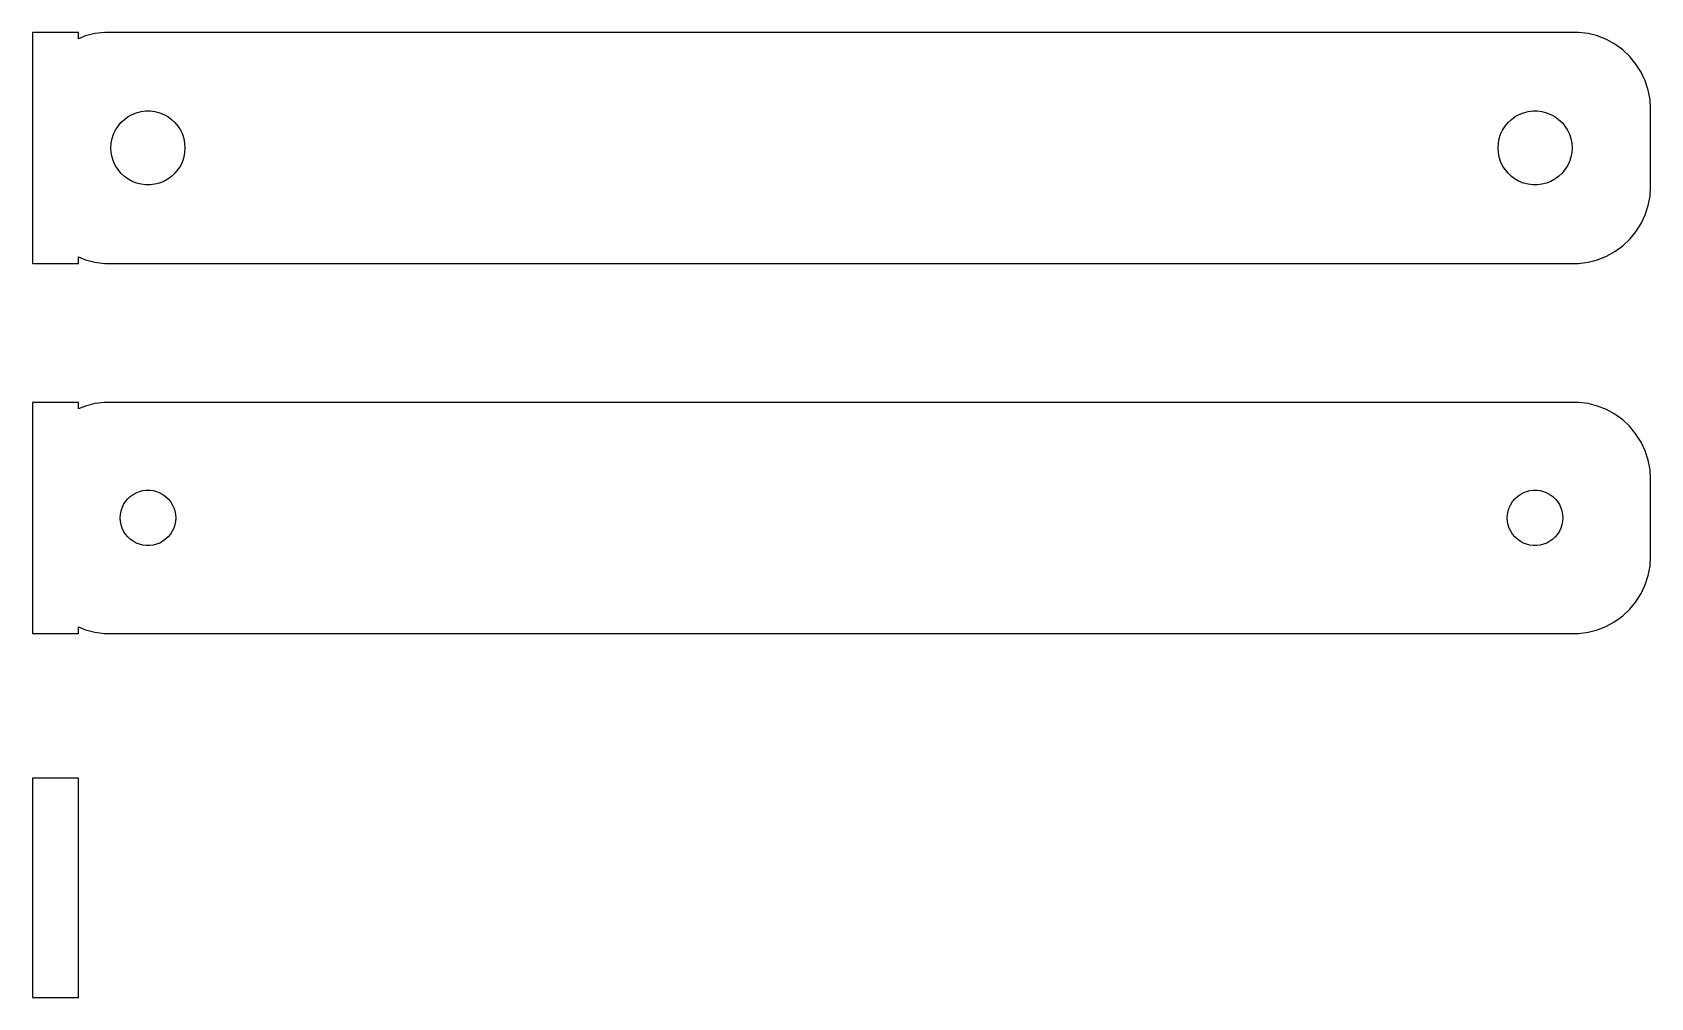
# Model space of a CAD drawing. Header units: metres. Extents: x -52 to 52, y -7 to 55.
import ezdxf

# ---------------------------------------------------------------- set-up
doc = ezdxf.new("R2010")
doc.units = ezdxf.units.M

msp = doc.modelspace()

# ---------------------------------------------------------------- linework, layer by layer
for p, q in [((-49.5, 55.4901), (-52.5, 55.4901)), ((-52.5, 55.4901), (-52.5, 40.5099)), ((-49.5, 55.0752), (-49.5, 55.4901)), ((-49.0451, 55.2553), (-49.5, 55.0752)), ((-48.4369, 55.4114), (-49.0451, 55.2553)), ((-47.8139, 55.4901), (-48.4369, 55.4114)), ((47.8139, 55.4901), (-47.8139, 55.4901)), ((48.4369, 55.4114), (47.8139, 55.4901)), ((49.0451, 55.2553), (48.4369, 55.4114)), ((49.6289, 55.0241), (49.0451, 55.2553)), ((50.1791, 54.7216), (49.6289, 55.0241)), ((50.6871, 54.3526), (50.1791, 54.7216)), ((51.1448, 53.9227), (50.6871, 54.3526)), ((51.5451, 53.4389), (51.1448, 53.9227)), ((51.8815, 52.9088), (51.5451, 53.4389)), ((52.1489, 52.3406), (51.8815, 52.9088)), ((52.3429, 51.7434), (52.1489, 52.3406)), ((52.4606, 51.1267), (52.3429, 51.7434)), ((52.5, 50.5), (52.4606, 51.1267)), ((52.5, 45.5), (52.5, 50.5)), ((-47.1031, 49.1562), (-46.9416, 49.4107)), ((-46.9416, 49.4107), (-46.7495, 49.6429)), ((-46.7495, 49.6429), (-46.5298, 49.8492)), ((-46.5298, 49.8492), (-46.286, 50.0264)), ((-46.286, 50.0264), (-46.0219, 50.1716)), ((-46.0219, 50.1716), (-45.7416, 50.2825)), ((-45.7416, 50.2825), (-45.4497, 50.3575)), ((-45.4497, 50.3575), (-45.1507, 50.3953)), ((-45.1507, 50.3953), (-44.8493, 50.3953)), ((-44.8493, 50.3953), (-44.5503, 50.3575)), ((-44.5503, 50.3575), (-44.2584, 50.2825)), ((-44.2584, 50.2825), (-43.9781, 50.1716)), ((-43.9781, 50.1716), (-43.714, 50.0264)), ((-43.714, 50.0264), (-43.4702, 49.8492)), ((-43.4702, 49.8492), (-43.2505, 49.6429)), ((-43.2505, 49.6429), (-43.0583, 49.4107)), ((-43.0583, 49.4107), (-42.8969, 49.1562)), ((42.8969, 49.1562), (43.0583, 49.4107)), ((43.0583, 49.4107), (43.2505, 49.6429)), ((43.2505, 49.6429), (43.4702, 49.8492)), ((43.4702, 49.8492), (43.714, 50.0264)), ((43.714, 50.0264), (43.9781, 50.1716)), ((43.9781, 50.1716), (44.2584, 50.2825)), ((44.2584, 50.2825), (44.5503, 50.3575)), ((44.5503, 50.3575), (44.8493, 50.3953)), ((44.8493, 50.3953), (45.1507, 50.3953)), ((45.1507, 50.3953), (45.4497, 50.3575)), ((45.4497, 50.3575), (45.7416, 50.2825)), ((45.7416, 50.2825), (46.0219, 50.1716)), ((46.0219, 50.1716), (46.286, 50.0264)), ((46.286, 50.0264), (46.5298, 49.8492)), ((46.5298, 49.8492), (46.7495, 49.6429)), ((46.7495, 49.6429), (46.9416, 49.4107)), ((46.9416, 49.4107), (47.1031, 49.1562)), ((-47.4, 48), (-47.3811, 48.3008)), ((-47.3811, 48.3008), (-47.3246, 48.5968)), ((-47.3246, 48.5968), (-47.2315, 48.8835)), ((-47.2315, 48.8835), (-47.1031, 49.1562)), ((-42.8969, 49.1562), (-42.7685, 48.8835)), ((-42.7685, 48.8835), (-42.6754, 48.5968)), ((-42.6754, 48.5968), (-42.6189, 48.3008)), ((-42.6189, 48.3008), (-42.6, 48)), ((42.6, 48), (42.6189, 48.3008)), ((42.6189, 48.3008), (42.6754, 48.5968)), ((42.6754, 48.5968), (42.7685, 48.8835)), ((42.7685, 48.8835), (42.8969, 49.1562)), ((47.1031, 49.1562), (47.2315, 48.8835)), ((47.2315, 48.8835), (47.3246, 48.5968)), ((47.3246, 48.5968), (47.3811, 48.3008)), ((47.3811, 48.3008), (47.4, 48)), ((-47.3811, 47.6992), (-47.4, 48)), ((-47.3246, 47.4032), (-47.3811, 47.6992)), ((-47.2315, 47.1165), (-47.3246, 47.4032)), ((-42.6754, 47.4032), (-42.7685, 47.1165)), ((-42.6189, 47.6992), (-42.6754, 47.4032)), ((-42.6, 48), (-42.6189, 47.6992)), ((42.6189, 47.6992), (42.6, 48)), ((42.6754, 47.4032), (42.6189, 47.6992)), ((42.7685, 47.1165), (42.6754, 47.4032)), ((47.3246, 47.4032), (47.2315, 47.1165)), ((47.3811, 47.6992), (47.3246, 47.4032)), ((47.4, 48), (47.3811, 47.6992)), ((-47.1031, 46.8438), (-47.2315, 47.1165)), ((-46.9416, 46.5893), (-47.1031, 46.8438)), ((-46.7495, 46.3571), (-46.9416, 46.5893)), ((-46.5298, 46.1508), (-46.7495, 46.3571)), ((-43.2505, 46.3571), (-43.4702, 46.1508)), ((-43.0583, 46.5893), (-43.2505, 46.3571)), ((-42.8969, 46.8438), (-43.0583, 46.5893)), ((-42.7685, 47.1165), (-42.8969, 46.8438)), ((42.8969, 46.8438), (42.7685, 47.1165)), ((43.0583, 46.5893), (42.8969, 46.8438)), ((43.2505, 46.3571), (43.0583, 46.5893)), ((43.4702, 46.1508), (43.2505, 46.3571)), ((46.7495, 46.3571), (46.5298, 46.1508)), ((46.9416, 46.5893), (46.7495, 46.3571)), ((47.1031, 46.8438), (46.9416, 46.5893)), ((47.2315, 47.1165), (47.1031, 46.8438)), ((-46.286, 45.9736), (-46.5298, 46.1508)), ((-46.0219, 45.8284), (-46.286, 45.9736)), ((-45.7416, 45.7175), (-46.0219, 45.8284)), ((-45.4497, 45.6425), (-45.7416, 45.7175)), ((-45.1507, 45.6047), (-45.4497, 45.6425)), ((-44.8493, 45.6047), (-45.1507, 45.6047)), ((-44.5503, 45.6425), (-44.8493, 45.6047)), ((-44.2584, 45.7175), (-44.5503, 45.6425)), ((-43.9781, 45.8284), (-44.2584, 45.7175)), ((-43.714, 45.9736), (-43.9781, 45.8284)), ((-43.4702, 46.1508), (-43.714, 45.9736)), ((43.714, 45.9736), (43.4702, 46.1508)), ((43.9781, 45.8284), (43.714, 45.9736)), ((44.2584, 45.7175), (43.9781, 45.8284)), ((44.5503, 45.6425), (44.2584, 45.7175)), ((44.8493, 45.6047), (44.5503, 45.6425)), ((45.1507, 45.6047), (44.8493, 45.6047)), ((45.4497, 45.6425), (45.1507, 45.6047)), ((45.7416, 45.7175), (45.4497, 45.6425)), ((46.0219, 45.8284), (45.7416, 45.7175)), ((46.286, 45.9736), (46.0219, 45.8284)), ((46.5298, 46.1508), (46.286, 45.9736)), ((52.4606, 44.8733), (52.5, 45.5)), ((52.1489, 43.6594), (52.3429, 44.2566)), ((52.3429, 44.2566), (52.4606, 44.8733)), ((51.5451, 42.5611), (51.8815, 43.0912)), ((51.8815, 43.0912), (52.1489, 43.6594)), ((50.6871, 41.6474), (51.1448, 42.0773)), ((51.1448, 42.0773), (51.5451, 42.5611)), ((49.0451, 40.7447), (49.6289, 40.9759)), ((49.6289, 40.9759), (50.1791, 41.2784)), ((50.1791, 41.2784), (50.6871, 41.6474)), ((-52.5, 40.5099), (-49.5, 40.5099)), ((-49.5, 40.9248), (-49.0451, 40.7447)), ((-49.5, 40.5099), (-49.5, 40.9248)), ((-49.0451, 40.7447), (-48.4369, 40.5886)), ((-48.4369, 40.5886), (-47.8139, 40.5099)), ((-47.8139, 40.5099), (47.8139, 40.5099)), ((47.8139, 40.5099), (48.4369, 40.5886)), ((48.4369, 40.5886), (49.0451, 40.7447)), ((-49.5, 31.4901), (-52.5, 31.4901)), ((-52.5, 31.4901), (-52.5, 16.5099)), ((-49.5, 31.0752), (-49.5, 31.4901)), ((-49.0451, 31.2553), (-49.5, 31.0752)), ((-48.4369, 31.4114), (-49.0451, 31.2553)), ((-47.8139, 31.4901), (-48.4369, 31.4114)), ((47.8139, 31.4901), (-47.8139, 31.4901)), ((48.4369, 31.4114), (47.8139, 31.4901)), ((49.0451, 31.2553), (48.4369, 31.4114)), ((49.6289, 31.0241), (49.0451, 31.2553)), ((50.1791, 30.7216), (49.6289, 31.0241)), ((50.6871, 30.3526), (50.1791, 30.7216)), ((51.1448, 29.9227), (50.6871, 30.3526)), ((51.5451, 29.4389), (51.1448, 29.9227)), ((51.8815, 28.9088), (51.5451, 29.4389)), ((52.1489, 28.3406), (51.8815, 28.9088)), ((52.3429, 27.7434), (52.1489, 28.3406)), ((52.4606, 27.1267), (52.3429, 27.7434)), ((52.5, 26.5), (52.4606, 27.1267)), ((52.5, 21.5), (52.5, 26.5)), ((-46.4562, 25.058), (-46.3121, 25.2322)), ((-46.3121, 25.2322), (-46.1474, 25.3869)), ((-46.1474, 25.3869), (-45.9645, 25.5198)), ((-45.9645, 25.5198), (-45.7664, 25.6287)), ((-45.7664, 25.6287), (-45.5562, 25.7119)), ((-45.5562, 25.7119), (-45.3373, 25.7681)), ((-45.3373, 25.7681), (-45.113, 25.7964)), ((-45.113, 25.7964), (-44.887, 25.7964)), ((-44.887, 25.7964), (-44.6627, 25.7681)), ((-44.6627, 25.7681), (-44.4438, 25.7119)), ((-44.4438, 25.7119), (-44.2336, 25.6287)), ((-44.2336, 25.6287), (-44.0355, 25.5198)), ((-44.0355, 25.5198), (-43.8526, 25.3869)), ((-43.8526, 25.3869), (-43.6879, 25.2322)), ((-43.6879, 25.2322), (-43.5438, 25.058)), ((43.5438, 25.058), (43.6879, 25.2322)), ((43.6879, 25.2322), (43.8526, 25.3869)), ((43.8526, 25.3869), (44.0355, 25.5198)), ((44.0355, 25.5198), (44.2336, 25.6287)), ((44.2336, 25.6287), (44.4438, 25.7119)), ((44.4438, 25.7119), (44.6627, 25.7681)), ((44.6627, 25.7681), (44.887, 25.7964)), ((44.887, 25.7964), (45.113, 25.7964)), ((45.113, 25.7964), (45.3373, 25.7681)), ((45.3373, 25.7681), (45.5562, 25.7119)), ((45.5562, 25.7119), (45.7664, 25.6287)), ((45.7664, 25.6287), (45.9645, 25.5198)), ((45.9645, 25.5198), (46.1474, 25.3869)), ((46.1474, 25.3869), (46.3121, 25.2322)), ((46.3121, 25.2322), (46.4562, 25.058)), ((-46.8, 24), (-46.7858, 24.2256)), ((-46.7858, 24.2256), (-46.7434, 24.4476)), ((-46.7434, 24.4476), (-46.6736, 24.6626)), ((-46.6736, 24.6626), (-46.5773, 24.8671)), ((-46.5773, 24.8671), (-46.4562, 25.058)), ((-43.5438, 25.058), (-43.4226, 24.8671)), ((-43.4226, 24.8671), (-43.3264, 24.6626)), ((-43.3264, 24.6626), (-43.2565, 24.4476)), ((-43.2565, 24.4476), (-43.2142, 24.2256)), ((-43.2142, 24.2256), (-43.2, 24)), ((43.2, 24), (43.2142, 24.2256)), ((43.2142, 24.2256), (43.2565, 24.4476)), ((43.2565, 24.4476), (43.3264, 24.6626)), ((43.3264, 24.6626), (43.4226, 24.8671)), ((43.4226, 24.8671), (43.5438, 25.058)), ((46.4562, 25.058), (46.5773, 24.8671)), ((46.5773, 24.8671), (46.6736, 24.6626)), ((46.6736, 24.6626), (46.7434, 24.4476)), ((46.7434, 24.4476), (46.7858, 24.2256)), ((46.7858, 24.2256), (46.8, 24)), ((-46.7858, 23.7744), (-46.8, 24)), ((-46.7434, 23.5524), (-46.7858, 23.7744)), ((-46.6736, 23.3374), (-46.7434, 23.5524)), ((-46.5773, 23.1329), (-46.6736, 23.3374)), ((-46.4562, 22.942), (-46.5773, 23.1329)), ((-43.4226, 23.1329), (-43.5438, 22.942)), ((-43.3264, 23.3374), (-43.4226, 23.1329)), ((-43.2565, 23.5524), (-43.3264, 23.3374)), ((-43.2142, 23.7744), (-43.2565, 23.5524)), ((-43.2, 24), (-43.2142, 23.7744)), ((43.2142, 23.7744), (43.2, 24)), ((43.2565, 23.5524), (43.2142, 23.7744)), ((43.3264, 23.3374), (43.2565, 23.5524)), ((43.4226, 23.1329), (43.3264, 23.3374)), ((43.5438, 22.942), (43.4226, 23.1329)), ((46.5773, 23.1329), (46.4562, 22.942)), ((46.6736, 23.3374), (46.5773, 23.1329)), ((46.7434, 23.5524), (46.6736, 23.3374)), ((46.7858, 23.7744), (46.7434, 23.5524)), ((46.8, 24), (46.7858, 23.7744)), ((-46.3121, 22.7678), (-46.4562, 22.942)), ((-46.1474, 22.6131), (-46.3121, 22.7678)), ((-45.9645, 22.4802), (-46.1474, 22.6131)), ((-45.7664, 22.3713), (-45.9645, 22.4802)), ((-45.5562, 22.2881), (-45.7664, 22.3713)), ((-45.3373, 22.2319), (-45.5562, 22.2881)), ((-45.113, 22.2036), (-45.3373, 22.2319)), ((-44.887, 22.2036), (-45.113, 22.2036)), ((-44.6627, 22.2319), (-44.887, 22.2036)), ((-44.4438, 22.2881), (-44.6627, 22.2319)), ((-44.2336, 22.3713), (-44.4438, 22.2881)), ((-44.0355, 22.4802), (-44.2336, 22.3713)), ((-43.8526, 22.6131), (-44.0355, 22.4802)), ((-43.6879, 22.7678), (-43.8526, 22.6131)), ((-43.5438, 22.942), (-43.6879, 22.7678)), ((43.6879, 22.7678), (43.5438, 22.942)), ((43.8526, 22.6131), (43.6879, 22.7678)), ((44.0355, 22.4802), (43.8526, 22.6131)), ((44.2336, 22.3713), (44.0355, 22.4802)), ((44.4438, 22.2881), (44.2336, 22.3713)), ((44.6627, 22.2319), (44.4438, 22.2881)), ((44.887, 22.2036), (44.6627, 22.2319)), ((45.113, 22.2036), (44.887, 22.2036)), ((45.3373, 22.2319), (45.113, 22.2036)), ((45.5562, 22.2881), (45.3373, 22.2319)), ((45.7664, 22.3713), (45.5562, 22.2881)), ((45.9645, 22.4802), (45.7664, 22.3713)), ((46.1474, 22.6131), (45.9645, 22.4802)), ((46.3121, 22.7678), (46.1474, 22.6131)), ((46.4562, 22.942), (46.3121, 22.7678)), ((52.4606, 20.8733), (52.5, 21.5)), ((52.1489, 19.6594), (52.3429, 20.2566)), ((52.3429, 20.2566), (52.4606, 20.8733)), ((51.5451, 18.5611), (51.8815, 19.0912)), ((51.8815, 19.0912), (52.1489, 19.6594)), ((50.6871, 17.6474), (51.1448, 18.0773)), ((51.1448, 18.0773), (51.5451, 18.5611)), ((-49.5, 16.9248), (-49.0451, 16.7447)), ((-49.5, 16.5099), (-49.5, 16.9248)), ((49.0451, 16.7447), (49.6289, 16.9759)), ((49.6289, 16.9759), (50.1791, 17.2784)), ((50.1791, 17.2784), (50.6871, 17.6474)), ((-52.5, 16.5099), (-49.5, 16.5099)), ((-49.0451, 16.7447), (-48.4369, 16.5886)), ((-48.4369, 16.5886), (-47.8139, 16.5099)), ((-47.8139, 16.5099), (47.8139, 16.5099)), ((47.8139, 16.5099), (48.4369, 16.5886)), ((48.4369, 16.5886), (49.0451, 16.7447)), ((-49.5, 7.1148), (-52.5, 7.1148)), ((-52.5, 7.1148), (-52.5, -7.1148)), ((-49.5, -7.1148), (-49.5, 7.1148)), ((-52.5, -7.1148), (-49.5, -7.1148))]:
    msp.add_line(p, q)

doc.saveas('drawing.dxf')
